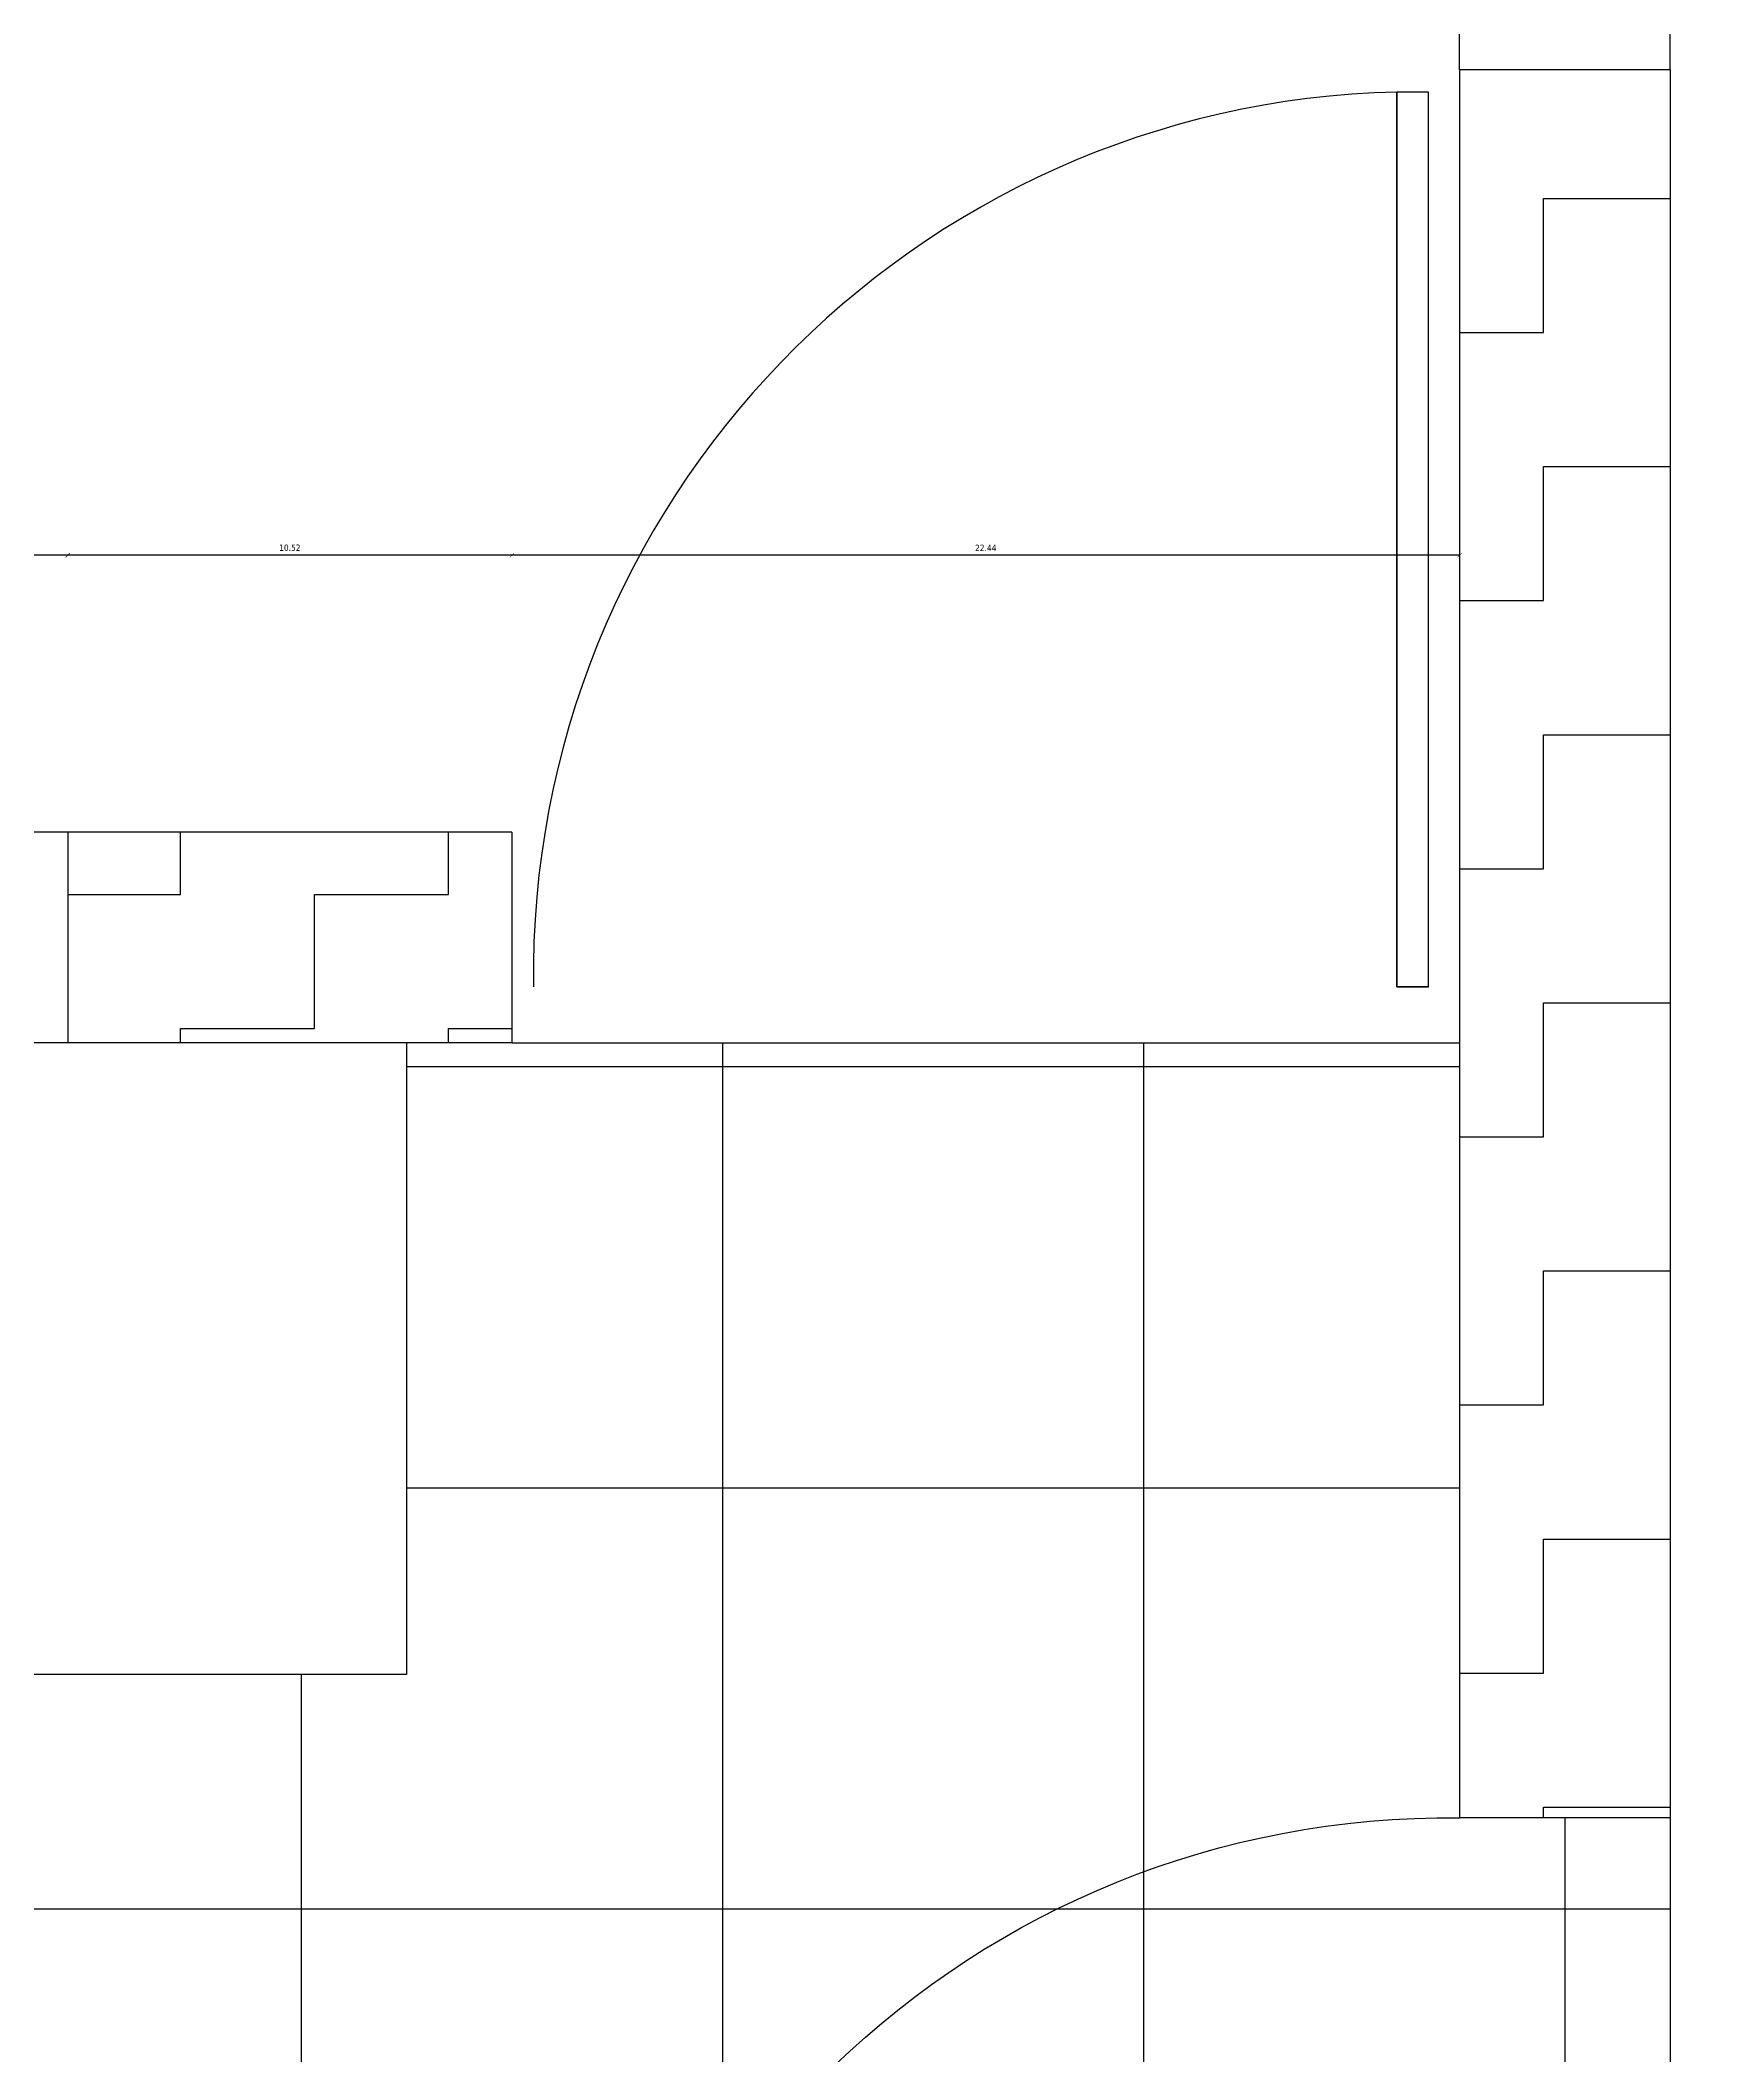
# Model space of a CAD drawing. Header units: millimetres. Extents: x 154 to 5560, y 36 to 724.
# Drawn here: x 4695.92 to 4735.73, y 218.45 to 266.18 of the extents above; entities that cross this region are included whole.
import ezdxf

# ---------------------------------------------------------------- set-up
doc = ezdxf.new("R2010")
doc.units = ezdxf.units.MM
doc.layers.add('MİMARİ PLAN', color=8, linetype='Continuous')
doc.styles.add('taho', font='tahoma.ttf')
doc.dimstyles.new('PATO', dxfattribs={"dimtxt": 0.15, "dimasz": 0.1, "dimexe": 0.02, "dimexo": 0, "dimgap": 0.1, "dimtad": 2, "dimzin": 1, "dimdsep": 46, "dimtxsty": 'taho', "dimblk": 'ARCHTICK', "dimcen": 0.1, "dimse1": 1, "dimse2": 1, "dimclrd": 256, "dimclre": 1, "dimclrt": 256, "dimadec": 0, "dimazin": 0, "dimtfac": 1, "dimtix": 1, "dimtmove": 0, "dimatfit": 3, "dimldrblk": 'ARCHTICK', "dimfxl": 1, "dimtolj": 1, "dimtzin": 0, "dimarcsym": 0})

# ---------------------------------------------------------------- blocks, each defined once
blk = doc.blocks.new('_ARCHTICK')
at = {"color": 0, "linetype": 'ByBlock', "const_width": 0.15}
blk.add_lwpolyline([(-0.5, -0.5), (0.5, 0.5)], dxfattribs=at)
blk = doc.blocks.new('*D190')
at = {"layer": 'Defpoints', "color": 0, "transparency": 16777216}
for p in [(4729.529, 277.948), (4626.476, 265.481), (4729.529, 265.481)]:
    blk.add_point(p, dxfattribs=at)
at = {"layer": 'MİMARİ PLAN', "lineweight": -2, "transparency": 16777216}
blk.add_line((4626.476, 277.948), (4626.476, 265.481), dxfattribs=at)
at = {"layer": 'MİMARİ PLAN', "lineweight": -2, "transparency": 16777216, "xscale": 0.1, "yscale": 0.1, "zscale": 0.1}
for p, rotation in [((4626.476, 277.948), 90), ((4626.476, 265.481), 270)]:
    blk.add_blockref('_ARCHTICK', p, dxfattribs=dict(at, rotation=rotation))
at = {"layer": 'MİMARİ PLAN', "transparency": 16777216, "insert": (4626.3, 271.715), "char_height": 0.15, "attachment_point": 5, "rotation": 90, "style": 'taho'}
blk.add_mtext('\\A1;12.47', dxfattribs=at)
blk = doc.blocks.new('*D191')
at = {"layer": 'Defpoints', "color": 0, "transparency": 16777216}
for p in [(4729.529, 265.481), (4626.476, 247.428), (4707.089, 247.428)]:
    blk.add_point(p, dxfattribs=at)
at = {"layer": 'MİMARİ PLAN', "lineweight": -2, "transparency": 16777216}
blk.add_line((4626.476, 265.481), (4626.476, 247.428), dxfattribs=at)
at = {"layer": 'MİMARİ PLAN', "lineweight": -2, "transparency": 16777216, "xscale": 0.1, "yscale": 0.1, "zscale": 0.1}
for p, rotation in [((4626.476, 265.481), 90), ((4626.476, 247.428), 270)]:
    blk.add_blockref('_ARCHTICK', p, dxfattribs=dict(at, rotation=rotation))
at = {"layer": 'MİMARİ PLAN', "transparency": 16777216, "insert": (4626.298, 256.455), "char_height": 0.15, "attachment_point": 5, "rotation": 90, "style": 'taho'}
blk.add_mtext('\\A1;18.05', dxfattribs=at)
blk = doc.blocks.new('*D252')
at = {"layer": 'Defpoints', "color": 0, "transparency": 16777216}
for p in [(4707.089, 253.986), (4729.529, 244.782), (4707.089, 242.441)]:
    blk.add_point(p, dxfattribs=at)
at = {"layer": 'MİMARİ PLAN', "lineweight": -2, "transparency": 16777216}
blk.add_line((4729.529, 253.986), (4707.089, 253.986), dxfattribs=at)
at = {"layer": 'MİMARİ PLAN', "lineweight": -2, "transparency": 16777216, "xscale": 0.1, "yscale": 0.1, "zscale": 0.1, "rotation": 180}
blk.add_blockref('_ARCHTICK', (4707.089, 253.986), dxfattribs=at)
at = {"layer": 'MİMARİ PLAN', "lineweight": -2, "transparency": 16777216, "xscale": 0.1, "yscale": 0.1, "zscale": 0.1}
blk.add_blockref('_ARCHTICK', (4729.529, 253.986), dxfattribs=at)
at = {"layer": 'MİMARİ PLAN', "transparency": 16777216, "insert": (4718.309, 254.162), "char_height": 0.15, "attachment_point": 5, "style": 'taho'}
blk.add_mtext('\\A1;22.44', dxfattribs=at)
blk = doc.blocks.new('*D253')
at = {"layer": 'Defpoints', "color": 0, "transparency": 16777216}
for p in [(4696.574, 253.986), (4696.574, 242.441), (4707.089, 242.441)]:
    blk.add_point(p, dxfattribs=at)
at = {"layer": 'MİMARİ PLAN', "lineweight": -2, "transparency": 16777216}
blk.add_line((4707.089, 253.986), (4696.574, 253.986), dxfattribs=at)
at = {"layer": 'MİMARİ PLAN', "lineweight": -2, "transparency": 16777216, "xscale": 0.1, "yscale": 0.1, "zscale": 0.1, "rotation": 180}
blk.add_blockref('_ARCHTICK', (4696.574, 253.986), dxfattribs=at)
at = {"layer": 'MİMARİ PLAN', "lineweight": -2, "transparency": 16777216, "xscale": 0.1, "yscale": 0.1, "zscale": 0.1}
blk.add_blockref('_ARCHTICK', (4707.089, 253.986), dxfattribs=at)
at = {"layer": 'MİMARİ PLAN', "transparency": 16777216, "insert": (4701.832, 254.164), "char_height": 0.15, "attachment_point": 5, "style": 'taho'}
blk.add_mtext('\\A1;10.52', dxfattribs=at)
blk = doc.blocks.new('*D254')
at = {"layer": 'Defpoints', "color": 0, "transparency": 16777216}
for p in [(4663.958, 253.986), (4663.958, 242.441), (4696.574, 242.441)]:
    blk.add_point(p, dxfattribs=at)
at = {"layer": 'MİMARİ PLAN', "lineweight": -2, "transparency": 16777216}
blk.add_line((4696.574, 253.986), (4663.958, 253.986), dxfattribs=at)
at = {"layer": 'MİMARİ PLAN', "lineweight": -2, "transparency": 16777216, "xscale": 0.1, "yscale": 0.1, "zscale": 0.1, "rotation": 180}
blk.add_blockref('_ARCHTICK', (4663.958, 253.986), dxfattribs=at)
at = {"layer": 'MİMARİ PLAN', "lineweight": -2, "transparency": 16777216, "xscale": 0.1, "yscale": 0.1, "zscale": 0.1}
blk.add_blockref('_ARCHTICK', (4696.574, 253.986), dxfattribs=at)
at = {"layer": 'MİMARİ PLAN', "transparency": 16777216, "insert": (4680.266, 254.164), "char_height": 0.15, "attachment_point": 5, "style": 'taho'}
blk.add_mtext('\\A1;32.62', dxfattribs=at)

msp = doc.modelspace()

# ---------------------------------------------------------------- hatches: boundary and pattern name
at = {"layer": 'MİMARİ PLAN'}
h = msp.add_hatch(dxfattribs=at)
h.set_pattern_fill('ZIGZAG', color=256, style=0)
h.set_pattern_definition([(0, (4677.5374, 602.159), (3.175, 3.175), [3.175, -3.175]), (90, (4680.7124, 602.159), (-3.175, 3.175), [3.175, -3.175])])
h.paths.add_polyline_path([(4734.516, 265.481), (4729.529, 265.481), (4729.529, 224.082), (4734.516, 224.082)])
at = {"layer": 'MİMARİ PLAN', "transparency": 33554687}
h = msp.add_hatch(dxfattribs=at)
h.set_pattern_fill('ZIGZAG', color=256, style=0)
h.set_pattern_definition([(0, (4673.8374, 598.3724), (3.175, 3.175), [3.175, -3.175]), (90, (4677.0124, 598.3724), (-3.175, 3.175), [3.175, -3.175])])
h.paths.add_polyline_path([(4737.009, 202.889), (4729.529, 202.889), (4729.529, 129.669), (4737.009, 129.669)])
h.paths.add_polyline_path([(4729.529, 157.096), (4710.829, 157.096), (4710.829, 152.109), (4729.529, 152.109)])
h.paths.add_polyline_path([(4660.963, 157.096), (4642.263, 157.096), (4642.263, 242.441), (4663.958, 242.441), (4663.958, 247.428), (4637.276, 247.428), (4637.276, 152.109), (4660.963, 152.109)])
h.paths.add_polyline_path([(4707.089, 247.428), (4696.574, 247.428), (4696.574, 242.441), (4707.089, 242.441)])
at = {"layer": 'MİMARİ PLAN'}
h = msp.add_hatch(dxfattribs=at)
h.set_pattern_fill('_USER,_O', color=256, scale=9.973322, double=1, pattern_type=0)
h.set_pattern_definition([(0, (4642.263, 172.056), (0, 9.9733), []), (90, (4642.263, 172.056), (-9.9733, 6e-16), [])])
h.paths.add_polyline_path([(4729.529, 202.889), (4708.336, 202.889), (4708.336, 203.637, -0.411069), (4729.529, 224.082), (4729.529, 242.441), (4707.089, 242.441), (4704.596, 242.441), (4704.596, 227.481), (4673.742, 227.481), (4673.742, 242.441), (4663.958, 242.441), (4657.223, 242.441), (4657.223, 199.865), (4642.263, 199.865), (4642.263, 194.033), (4645.018, 194.033), (4645.018, 189.529), (4642.263, 189.529), (4642.263, 183.658), (4657.223, 183.658), (4657.223, 172.056), (4714.569, 172.056), (4714.569, 183.769), (4729.529, 183.769)])
h.paths.add_polyline_path([(4713.135, 199.865), (4714.183, 199.865), (4714.183, 199.874), (4728.864, 199.874), (4728.864, 184.884), (4714.183, 184.884), (4713.135, 184.884)], flags=16)
h.paths.add_polyline_path([(4657.846, 188.255), (4657.847, 187.361), (4657.39, 187.361), (4657.39, 186.871), (4657.847, 186.872), (4657.848, 185.978), (4657.391, 185.978), (4657.386, 191.205), (4657.843, 191.205), (4657.844, 190.312), (4657.387, 190.312), (4657.387, 189.637), (4657.844, 189.638), (4657.845, 188.745), (4657.388, 188.744), (4657.389, 188.254)], flags=16)
h.paths.add_polyline_path([(4671.648, 227.143), (4659.048, 227.143, -0.414214), (4657.801, 228.389), (4657.801, 241.863), (4672.894, 241.863), (4672.894, 228.389, -0.414214)], flags=16)
h.paths.add_polyline_path([(4670.9, 228.389), (4659.796, 228.389, -0.414214), (4658.549, 229.636), (4658.549, 237.873, -0.414214), (4658.798, 238.123), (4661.218, 238.162, -1), (4661.218, 238.515), (4662.943, 238.515, -1), (4662.943, 238.162), (4667.009, 238.162, -0.997806), (4667.01, 238.515), (4668.735, 238.515, -1), (4668.735, 238.162), (4671.897, 238.123, -0.414214), (4672.146, 237.873), (4672.146, 229.636, -0.414214)], flags=0)
h.paths.add_polyline_path([(4669.335, 239.455, -1), (4670.737, 239.455, -1)], flags=0)
h.paths.add_polyline_path([(4667.532, 239.455, -1), (4668.934, 239.455, -1)], flags=0)
h.paths.add_polyline_path([(4665.98, 238.955), (4665.329, 238.955), (4665.329, 239.255), (4665.98, 239.255)], flags=0)
h.paths.add_polyline_path([(4665.98, 239.556), (4665.329, 239.556), (4665.329, 239.856), (4665.98, 239.856)], flags=0)
h.paths.add_polyline_path([(4734.516, 224.082), (4729.529, 224.082, 0.411069), (4708.336, 203.637), (4729.529, 203.637), (4729.529, 202.889), (4734.516, 202.889)])

# ---------------------------------------------------------------- linework, layer by layer
for p, q in [((4729.529, 265.481), (4729.529, 277.948)), ((4734.516, 265.481), (4734.516, 277.948)), ((4734.516, 265.481), (4729.529, 265.481)), ((4696.574, 247.428), (4663.958, 247.428)), ((4696.574, 242.441), (4663.958, 242.441)), ((4707.089, 242.441), (4696.574, 242.441)), ((4704.596, 242.441), (4704.596, 227.481)), ((4707.089, 242.441), (4729.529, 242.441)), ((4704.596, 227.481), (4673.742, 227.481)), ((4734.516, 224.082), (4729.529, 224.082)), ((4734.516, 224.082), (4734.516, 202.889))]:
    msp.add_line(p, q, dxfattribs=at)
at = {"layer": 'MİMARİ PLAN', "ltscale": 0.1}
for p, q in [((4729.529, 265.481), (4729.529, 224.082)), ((4734.516, 265.481), (4734.516, 224.082)), ((4707.089, 247.428), (4696.574, 247.428)), ((4696.574, 247.428), (4696.574, 242.441)), ((4707.089, 247.428), (4707.089, 242.441)), ((4707.089, 242.441), (4696.574, 242.441))]:
    msp.add_line(p, q, dxfattribs=at)
at = {"layer": 'MİMARİ PLAN'}
for points in [[(4728.792, 243.764), (4728.792, 264.958), (4728.044, 264.958), (4728.044, 243.764), (4728.044, 243.764), (4728.792, 243.764), (4728.044, 243.764), (4728.044, 264.958, 0.411069), (4707.598, 243.764, 0.964706)], [(4729.529, 202.889), (4708.336, 202.889), (4708.336, 203.637), (4729.529, 203.637), (4729.529, 203.637), (4729.529, 202.889), (4729.529, 203.637), (4708.336, 203.637, -0.411069), (4729.529, 224.082, -0.964706)]]:
    msp.add_lwpolyline(points, format="xyb", dxfattribs=at)

# ---------------------------------------------------------------- dimensions: what is measured, and where the dimension line sits
for base, p1, p2, picture, middle in [((4626.476, 265.481), (4729.529, 277.948), (4729.529, 265.481), '*D190', (4626.3, 271.715)), ((4626.476, 247.428), (4729.529, 265.481), (4707.089, 247.428), '*D191', (4626.298, 256.455))]:
    dim = msp.add_linear_dim(base=base, p1=p1, p2=p2, angle=90, dimstyle='PATO', dxfattribs=at)
    dim.commit()
    dim.dimension.update_dxf_attribs({"geometry": picture, "text_midpoint": middle})
for base, p1, p2, picture, middle in [((4663.958, 253.986), (4696.574, 242.441), (4663.958, 242.441), '*D254', (4680.266, 254.164)), ((4696.574, 253.9856), (4707.0893, 242.4412), (4696.574, 242.4412), '*D253', (4701.8317, 254.1638)), ((4707.089, 253.986), (4729.529, 244.782), (4707.089, 242.441), '*D252', (4718.309, 254.162))]:
    dim = msp.add_linear_dim(base=base, p1=p1, p2=p2, dimstyle='PATO', dxfattribs=at)
    dim.commit()
    dim.dimension.update_dxf_attribs({"geometry": picture, "text_midpoint": middle})

doc.saveas('drawing.dxf')
